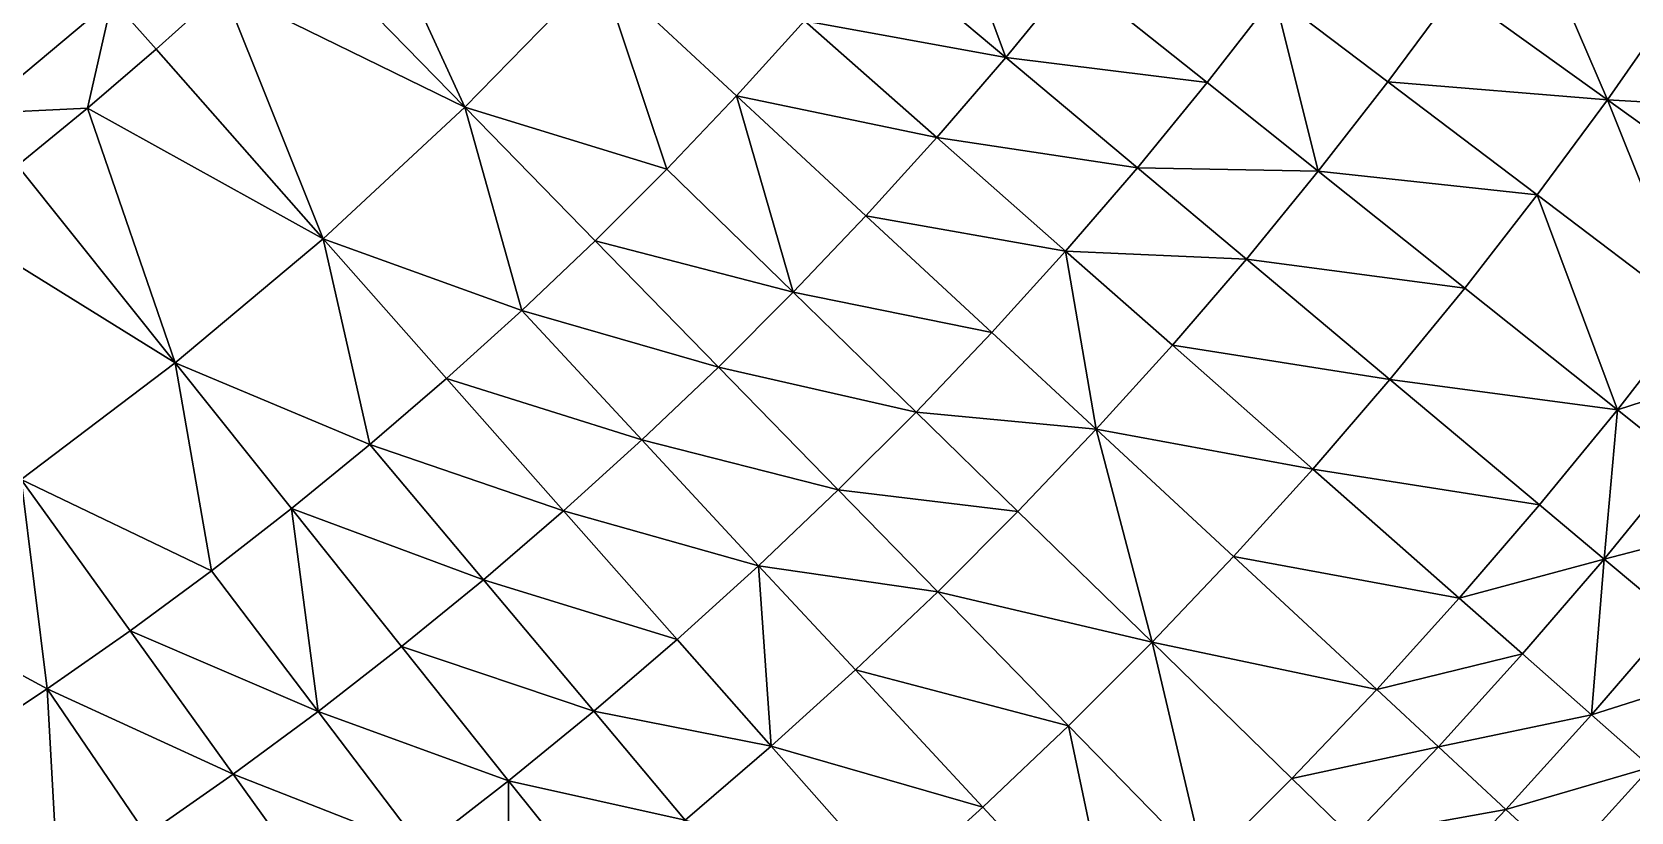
# Model space of a CAD drawing. Header units: millimetres. Extents: x -3750 to 5350, y -3750 to 3750.
# Drawn here: x 1035 to 1763, y -1585 to -1229 of the extents above; entities that cross this region are included whole.
import ezdxf

# ---------------------------------------------------------------- set-up
doc = ezdxf.new("R2010")
doc.units = ezdxf.units.MM
doc.header["$MEASUREMENT"] = 0
doc.layers.add('MESH_3D', color=2, linetype='CONTINUOUS')

msp = doc.modelspace()

# ---------------------------------------------------------------- linework, layer by layer
at = {"layer": 'MESH_3D'}
for points in [[(925.34, 3634.04, 32500), (-2410.45, 2872.67, 32500), (3378.63, -1627.06, 32500)], [(925.34, 3634.04, 32500), (3378.63, -1627.06, 32500), (3634.04, -925.34, 32500)], [(3378.63, -1627.06, 32500), (-2410.45, 2872.67, 32500), (-1955.38, -3199.84, 32500)], [(1232.44, -1263.56, -885.22), (1152.09, -1181.18, -939.08), (1181.18, -1152.09, -939.08)], [(1293.9, -1200.56, -885.22), (1232.44, -1263.56, -885.22), (1181.18, -1152.09, -939.08)], [(1478.76, -1240.82, -794.3), (1417.18, -1189.16, -840.76), (1446.39, -1153.46, -840.76)], [(1509.23, -1203.57, -794.3), (1478.76, -1240.82, -794.3), (1446.39, -1153.46, -840.76)], [(1752.71, -1260.11, -630.5), (1683.45, -1210.32, -698.41), (1713.1, -1167.97, -698.41)], [(1783.58, -1216.02, -630.5), (1752.71, -1260.11, -630.5), (1713.1, -1167.97, -698.41)], [(1232.44, -1263.56, -885.22), (1122.29, -1209.54, -939.08), (1152.09, -1181.18, -939.08)], [(1071.79, -1214.48, -952.14), (1009.92, -1266.4, -952.14), (951.96, -1193.72, -989.8)], [(1478.76, -1240.82, -794.3), (1387.1, -1224.12, -840.76), (1417.18, -1189.16, -840.76)], [(1293.9, -1200.56, -885.22), (1324.35, -1291.74, -840.76), (1232.44, -1263.56, -885.22)], [(1293.9, -1200.56, -885.22), (1356.15, -1258.32, -840.76), (1324.35, -1291.74, -840.76)], [(1293.9, -1200.56, -885.22), (1387.1, -1224.12, -840.76), (1356.15, -1258.32, -840.76)], [(1570.36, -1252.32, -744.25), (1478.76, -1240.82, -794.3), (1509.23, -1203.57, -794.3)], [(1601.1, -1212.78, -744.25), (1570.36, -1252.32, -744.25), (1509.23, -1203.57, -794.3)], [(1071.79, -1214.48, -952.14), (1060.6, -1263.97, -939.08), (1009.92, -1266.4, -952.14)], [(1071.79, -1214.48, -952.14), (1091.78, -1237.14, -939.08), (1060.6, -1263.97, -939.08)], [(1071.79, -1214.48, -952.14), (1122.29, -1209.54, -939.08), (1091.78, -1237.14, -939.08)], [(1167.93, -1323.42, -885.22), (1091.78, -1237.14, -939.08), (1122.29, -1209.54, -939.08)], [(1232.44, -1263.56, -885.22), (1167.93, -1323.42, -885.22), (1122.29, -1209.54, -939.08)], [(1621.03, -1292.73, -698.41), (1570.36, -1252.32, -744.25), (1601.1, -1212.78, -744.25)], [(1683.45, -1210.32, -698.41), (1652.75, -1251.91, -698.41), (1601.1, -1212.78, -744.25)], [(1652.75, -1251.91, -698.41), (1621.03, -1292.73, -698.41), (1601.1, -1212.78, -744.25)], [(1752.71, -1260.11, -630.5), (1652.75, -1251.91, -698.41), (1683.45, -1210.32, -698.41)], [(1857.07, -1266.13, -547.31), (1752.71, -1260.11, -630.5), (1783.58, -1216.02, -630.5)], [(1447.36, -1277.3, -794.3), (1356.15, -1258.32, -840.76), (1387.1, -1224.12, -840.76)], [(1478.76, -1240.82, -794.3), (1447.36, -1277.3, -794.3), (1387.1, -1224.12, -840.76)], [(1167.93, -1323.42, -885.22), (1060.6, -1263.97, -939.08), (1091.78, -1237.14, -939.08)], [(1538.65, -1291.08, -744.25), (1447.36, -1277.3, -794.3), (1478.76, -1240.82, -794.3)], [(1570.36, -1252.32, -744.25), (1538.65, -1291.08, -744.25), (1478.76, -1240.82, -794.3)], [(1621.03, -1292.73, -698.41), (1538.65, -1291.08, -744.25), (1570.36, -1252.32, -744.25)], [(1720.75, -1303.42, -630.5), (1621.03, -1292.73, -698.41), (1652.75, -1251.91, -698.41)], [(1752.71, -1260.11, -630.5), (1720.75, -1303.42, -630.5), (1652.75, -1251.91, -698.41)], [(1381.89, -1347.86, -794.3), (1324.35, -1291.74, -840.76), (1356.15, -1258.32, -840.76)], [(1415.07, -1312.99, -794.3), (1381.89, -1347.86, -794.3), (1356.15, -1258.32, -840.76)], [(1447.36, -1277.3, -794.3), (1415.07, -1312.99, -794.3), (1356.15, -1258.32, -840.76)], [(1009.92, -1266.4, -952.14), (1060.6, -1263.97, -939.08), (1028.76, -1290.02, -939.08)], [(1100.51, -1380, -885.22), (1028.76, -1290.02, -939.08), (1060.6, -1263.97, -939.08)], [(1167.93, -1323.42, -885.22), (1100.51, -1380, -885.22), (1060.6, -1263.97, -939.08)], [(1232.44, -1263.56, -885.22), (1258.32, -1356.15, -840.76), (1167.93, -1323.42, -885.22)], [(1232.44, -1263.56, -885.22), (1291.74, -1324.35, -840.76), (1258.32, -1356.15, -840.76)], [(1232.44, -1263.56, -885.22), (1324.35, -1291.74, -840.76), (1291.74, -1324.35, -840.76)], [(1791.65, -1357.13, -547.31), (1720.75, -1303.42, -630.5), (1752.71, -1260.11, -630.5)], [(1824.93, -1312.04, -547.31), (1791.65, -1357.13, -547.31), (1752.71, -1260.11, -630.5)], [(1857.07, -1266.13, -547.31), (1824.93, -1312.04, -547.31), (1752.71, -1260.11, -630.5)], [(1505.99, -1329.04, -744.25), (1415.07, -1312.99, -794.3), (1447.36, -1277.3, -794.3)], [(1538.65, -1291.08, -744.25), (1505.99, -1329.04, -744.25), (1447.36, -1277.3, -794.3)], [(1100.51, -1380, -885.22), (996.28, -1315.27, -939.08), (1028.76, -1290.02, -939.08)], [(1381.89, -1347.86, -794.3), (1291.74, -1324.35, -840.76), (1324.35, -1291.74, -840.76)], [(1588.3, -1332.74, -698.41), (1505.99, -1329.04, -744.25), (1538.65, -1291.08, -744.25)], [(1621.03, -1292.73, -698.41), (1588.3, -1332.74, -698.41), (1538.65, -1291.08, -744.25)], [(1687.72, -1345.91, -630.5), (1588.3, -1332.74, -698.41), (1621.03, -1292.73, -698.41)], [(1720.75, -1303.42, -630.5), (1687.72, -1345.91, -630.5), (1621.03, -1292.73, -698.41)], [(1757.26, -1401.37, -547.31), (1687.72, -1345.91, -630.5), (1720.75, -1303.42, -630.5)], [(1791.65, -1357.13, -547.31), (1757.26, -1401.37, -547.31), (1720.75, -1303.42, -630.5)], [(1100.51, -1380, -885.22), (1030.36, -1433.14, -885.22), (996.28, -1315.27, -939.08)], [(1472.39, -1366.18, -744.25), (1381.89, -1347.86, -794.3), (1415.07, -1312.99, -794.3)], [(1505.99, -1329.04, -744.25), (1472.39, -1366.18, -744.25), (1415.07, -1312.99, -794.3)], [(1167.93, -1323.42, -885.22), (1189.16, -1417.18, -840.76), (1100.51, -1380, -885.22)], [(1167.93, -1323.42, -885.22), (1224.12, -1387.1, -840.76), (1189.16, -1417.18, -840.76)], [(1167.93, -1323.42, -885.22), (1258.32, -1356.15, -840.76), (1224.12, -1387.1, -840.76)], [(1347.86, -1381.89, -794.3), (1258.32, -1356.15, -840.76), (1291.74, -1324.35, -840.76)], [(1381.89, -1347.86, -794.3), (1347.86, -1381.89, -794.3), (1291.74, -1324.35, -840.76)], [(1519.89, -1410.25, -698.41), (1472.39, -1366.18, -744.25), (1505.99, -1329.04, -744.25)], [(1554.58, -1371.92, -698.41), (1519.89, -1410.25, -698.41), (1505.99, -1329.04, -744.25)], [(1588.3, -1332.74, -698.41), (1554.58, -1371.92, -698.41), (1505.99, -1329.04, -744.25)], [(1653.64, -1387.57, -630.5), (1554.58, -1371.92, -698.41), (1588.3, -1332.74, -698.41)], [(1687.72, -1345.91, -630.5), (1653.64, -1387.57, -630.5), (1588.3, -1332.74, -698.41)], [(1757.26, -1401.37, -547.31), (1653.64, -1387.57, -630.5), (1687.72, -1345.91, -630.5)], [(1437.87, -1402.46, -744.25), (1347.86, -1381.89, -794.3), (1381.89, -1347.86, -794.3)], [(1472.39, -1366.18, -744.25), (1437.87, -1402.46, -744.25), (1381.89, -1347.86, -794.3)], [(1312.99, -1415.07, -794.3), (1224.12, -1387.1, -840.76), (1258.32, -1356.15, -840.76)], [(1347.86, -1381.89, -794.3), (1312.99, -1415.07, -794.3), (1258.32, -1356.15, -840.76)], [(1822.2, -1380.26, -506.08), (1757.26, -1401.37, -547.31), (1791.65, -1357.13, -547.31)], [(1519.89, -1410.25, -698.41), (1437.87, -1402.46, -744.25), (1472.39, -1366.18, -744.25)], [(1618.53, -1428.36, -630.5), (1519.89, -1410.25, -698.41), (1554.58, -1371.92, -698.41)], [(1653.64, -1387.57, -630.5), (1618.53, -1428.36, -630.5), (1554.58, -1371.92, -698.41)], [(1100.51, -1380, -885.22), (1117.04, -1474.7, -840.76), (1030.36, -1433.14, -885.22)], [(1100.51, -1380, -885.22), (1153.46, -1446.39, -840.76), (1117.04, -1474.7, -840.76)], [(1100.51, -1380, -885.22), (1189.16, -1417.18, -840.76), (1153.46, -1446.39, -840.76)], [(1402.46, -1437.87, -744.25), (1312.99, -1415.07, -794.3), (1347.86, -1381.89, -794.3)], [(1437.87, -1402.46, -744.25), (1402.46, -1437.87, -744.25), (1347.86, -1381.89, -794.3)], [(1822.2, -1380.26, -506.08), (1787.22, -1425.26, -506.08), (1757.26, -1401.37, -547.31)], [(1277.3, -1447.36, -794.3), (1189.16, -1417.18, -840.76), (1224.12, -1387.1, -840.76)], [(1312.99, -1415.07, -794.3), (1277.3, -1447.36, -794.3), (1224.12, -1387.1, -840.76)], [(1721.78, -1444.74, -547.31), (1618.53, -1428.36, -630.5), (1653.64, -1387.57, -630.5)], [(1757.26, -1401.37, -547.31), (1721.78, -1444.74, -547.31), (1653.64, -1387.57, -630.5)], [(1484.26, -1447.71, -698.41), (1402.46, -1437.87, -744.25), (1437.87, -1402.46, -744.25)], [(1519.89, -1410.25, -698.41), (1484.26, -1447.71, -698.41), (1437.87, -1402.46, -744.25)], [(1751.13, -1469.38, -506.08), (1721.78, -1444.74, -547.31), (1757.26, -1401.37, -547.31)], [(1787.22, -1425.26, -506.08), (1751.13, -1469.38, -506.08), (1757.26, -1401.37, -547.31)], [(1545.32, -1507.26, -630.5), (1484.26, -1447.71, -698.41), (1519.89, -1410.25, -698.41)], [(1582.42, -1468.27, -630.5), (1545.32, -1507.26, -630.5), (1519.89, -1410.25, -698.41)], [(1618.53, -1428.36, -630.5), (1582.42, -1468.27, -630.5), (1519.89, -1410.25, -698.41)], [(1240.82, -1478.76, -794.3), (1153.46, -1446.39, -840.76), (1189.16, -1417.18, -840.76)], [(1277.3, -1447.36, -794.3), (1240.82, -1478.76, -794.3), (1189.16, -1417.18, -840.76)], [(1366.18, -1472.39, -744.25), (1277.3, -1447.36, -794.3), (1312.99, -1415.07, -794.3)], [(1402.46, -1437.87, -744.25), (1366.18, -1472.39, -744.25), (1312.99, -1415.07, -794.3)], [(1820.06, -1451.45, -455.71), (1751.13, -1469.38, -506.08), (1787.22, -1425.26, -506.08)], [(1030.36, -1433.14, -885.22), (1042.14, -1528.54, -840.76), (957.64, -1482.71, -885.22)], [(1030.36, -1433.14, -885.22), (1079.93, -1502.09, -840.76), (1042.14, -1528.54, -840.76)], [(1030.36, -1433.14, -885.22), (1117.04, -1474.7, -840.76), (1079.93, -1502.09, -840.76)], [(1685.23, -1487.22, -547.31), (1582.42, -1468.27, -630.5), (1618.53, -1428.36, -630.5)], [(1721.78, -1444.74, -547.31), (1685.23, -1487.22, -547.31), (1618.53, -1428.36, -630.5)], [(1447.71, -1484.26, -698.41), (1366.18, -1472.39, -744.25), (1402.46, -1437.87, -744.25)], [(1484.26, -1447.71, -698.41), (1447.71, -1484.26, -698.41), (1402.46, -1437.87, -744.25)], [(1165.57, -1538.77, -794.3), (1117.04, -1474.7, -840.76), (1153.46, -1446.39, -840.76)], [(1203.57, -1509.23, -794.3), (1165.57, -1538.77, -794.3), (1153.46, -1446.39, -840.76)], [(1240.82, -1478.76, -794.3), (1203.57, -1509.23, -794.3), (1153.46, -1446.39, -840.76)], [(1329.04, -1505.99, -744.25), (1240.82, -1478.76, -794.3), (1277.3, -1447.36, -794.3)], [(1366.18, -1472.39, -744.25), (1329.04, -1505.99, -744.25), (1277.3, -1447.36, -794.3)], [(1545.32, -1507.26, -630.5), (1447.71, -1484.26, -698.41), (1484.26, -1447.71, -698.41)], [(1751.13, -1469.38, -506.08), (1685.23, -1487.22, -547.31), (1721.78, -1444.74, -547.31)], [(1820.06, -1451.45, -455.71), (1783.31, -1496.37, -455.71), (1751.13, -1469.38, -506.08)], [(1647.63, -1528.77, -547.31), (1545.32, -1507.26, -630.5), (1582.42, -1468.27, -630.5)], [(1685.23, -1487.22, -547.31), (1647.63, -1528.77, -547.31), (1582.42, -1468.27, -630.5)], [(1751.13, -1469.38, -506.08), (1713.96, -1512.58, -506.08), (1685.23, -1487.22, -547.31)], [(1745.45, -1540.36, -455.71), (1713.96, -1512.58, -506.08), (1751.13, -1469.38, -506.08)], [(1783.31, -1496.37, -455.71), (1745.45, -1540.36, -455.71), (1751.13, -1469.38, -506.08)], [(1165.57, -1538.77, -794.3), (1079.93, -1502.09, -840.76), (1117.04, -1474.7, -840.76)], [(1371.92, -1554.58, -698.41), (1329.04, -1505.99, -744.25), (1366.18, -1472.39, -744.25)], [(1410.25, -1519.89, -698.41), (1371.92, -1554.58, -698.41), (1366.18, -1472.39, -744.25)], [(1447.71, -1484.26, -698.41), (1410.25, -1519.89, -698.41), (1366.18, -1472.39, -744.25)], [(957.64, -1482.71, -885.22), (1042.14, -1528.54, -840.76), (1003.71, -1554.05, -840.76)], [(1291.08, -1538.65, -744.25), (1203.57, -1509.23, -794.3), (1240.82, -1478.76, -794.3)], [(1329.04, -1505.99, -744.25), (1291.08, -1538.65, -744.25), (1240.82, -1478.76, -794.3)], [(1507.26, -1545.32, -630.5), (1410.25, -1519.89, -698.41), (1447.71, -1484.26, -698.41)], [(1545.32, -1507.26, -630.5), (1507.26, -1545.32, -630.5), (1447.71, -1484.26, -698.41)], [(1713.96, -1512.58, -506.08), (1647.63, -1528.77, -547.31), (1685.23, -1487.22, -547.31)], [(1810.87, -1519.5, -406.77), (1745.45, -1540.36, -455.71), (1783.31, -1496.37, -455.71)], [(1126.85, -1567.35, -794.3), (1042.14, -1528.54, -840.76), (1079.93, -1502.09, -840.76)], [(1165.57, -1538.77, -794.3), (1126.85, -1567.35, -794.3), (1079.93, -1502.09, -840.76)], [(1371.92, -1554.58, -698.41), (1291.08, -1538.65, -744.25), (1329.04, -1505.99, -744.25)], [(1252.32, -1570.36, -744.25), (1165.57, -1538.77, -794.3), (1203.57, -1509.23, -794.3)], [(1291.08, -1538.65, -744.25), (1252.32, -1570.36, -744.25), (1203.57, -1509.23, -794.3)], [(1569.37, -1609, -547.31), (1507.26, -1545.32, -630.5), (1545.32, -1507.26, -630.5)], [(1609, -1569.37, -547.31), (1569.37, -1609, -547.31), (1545.32, -1507.26, -630.5)], [(1647.63, -1528.77, -547.31), (1609, -1569.37, -547.31), (1545.32, -1507.26, -630.5)], [(1713.96, -1512.58, -506.08), (1675.71, -1554.84, -506.08), (1647.63, -1528.77, -547.31)], [(1745.45, -1540.36, -455.71), (1675.71, -1554.84, -506.08), (1713.96, -1512.58, -506.08)], [(1468.27, -1582.42, -630.5), (1371.92, -1554.58, -698.41), (1410.25, -1519.89, -698.41)], [(1507.26, -1545.32, -630.5), (1468.27, -1582.42, -630.5), (1410.25, -1519.89, -698.41)], [(1810.87, -1519.5, -406.77), (1772.43, -1564.18, -406.77), (1745.45, -1540.36, -455.71)], [(1047.32, -1621.57, -794.3), (1003.71, -1554.05, -840.76), (1042.14, -1528.54, -840.76)], [(1087.42, -1594.95, -794.3), (1047.32, -1621.57, -794.3), (1042.14, -1528.54, -840.76)], [(1126.85, -1567.35, -794.3), (1087.42, -1594.95, -794.3), (1042.14, -1528.54, -840.76)], [(1675.71, -1554.84, -506.08), (1609, -1569.37, -547.31), (1647.63, -1528.77, -547.31)], [(1212.78, -1601.1, -744.25), (1126.85, -1567.35, -794.3), (1165.57, -1538.77, -794.3)], [(1252.32, -1570.36, -744.25), (1212.78, -1601.1, -744.25), (1165.57, -1538.77, -794.3)], [(1332.74, -1588.3, -698.41), (1252.32, -1570.36, -744.25), (1291.08, -1538.65, -744.25)], [(1371.92, -1554.58, -698.41), (1332.74, -1588.3, -698.41), (1291.08, -1538.65, -744.25)], [(1745.45, -1540.36, -455.71), (1706.5, -1583.4, -455.71), (1675.71, -1554.84, -506.08)], [(1772.43, -1564.18, -406.77), (1706.5, -1583.4, -455.71), (1745.45, -1540.36, -455.71)], [(1528.77, -1647.63, -547.31), (1468.27, -1582.42, -630.5), (1507.26, -1545.32, -630.5)], [(1569.37, -1609, -547.31), (1528.77, -1647.63, -547.31), (1507.26, -1545.32, -630.5)], [(1047.32, -1621.57, -794.3), (1006.57, -1647.17, -794.3), (1003.71, -1554.05, -840.76)], [(1428.36, -1618.53, -630.5), (1332.74, -1588.3, -698.41), (1371.92, -1554.58, -698.41)], [(1468.27, -1582.42, -630.5), (1428.36, -1618.53, -630.5), (1371.92, -1554.58, -698.41)], [(1675.71, -1554.84, -506.08), (1636.43, -1596.13, -506.08), (1609, -1569.37, -547.31)], [(1706.5, -1583.4, -455.71), (1636.43, -1596.13, -506.08), (1675.71, -1554.84, -506.08)], [(1772.43, -1564.18, -406.77), (1732.88, -1607.88, -406.77), (1706.5, -1583.4, -455.71)], [(1796.95, -1585.82, -355.73), (1732.88, -1607.88, -406.77), (1772.43, -1564.18, -406.77)], [(1172.49, -1630.84, -744.25), (1087.42, -1594.95, -794.3), (1126.85, -1567.35, -794.3)], [(1212.78, -1601.1, -744.25), (1172.49, -1630.84, -744.25), (1126.85, -1567.35, -794.3)], [(1251.91, -1652.75, -698.41), (1212.78, -1601.1, -744.25), (1252.32, -1570.36, -744.25)], [(1292.73, -1621.03, -698.41), (1251.91, -1652.75, -698.41), (1252.32, -1570.36, -744.25)], [(1332.74, -1588.3, -698.41), (1292.73, -1621.03, -698.41), (1252.32, -1570.36, -744.25)], [(1636.43, -1596.13, -506.08), (1569.37, -1609, -547.31), (1609, -1569.37, -547.31)], [(1528.77, -1647.63, -547.31), (1428.36, -1618.53, -630.5), (1468.27, -1582.42, -630.5)], [(1706.5, -1583.4, -455.71), (1666.49, -1625.45, -455.71), (1636.43, -1596.13, -506.08)], [(1732.88, -1607.88, -406.77), (1666.49, -1625.45, -455.71), (1706.5, -1583.4, -455.71)]]:
    msp.add_3dface(points, dxfattribs=at)

doc.saveas('drawing.dxf')
